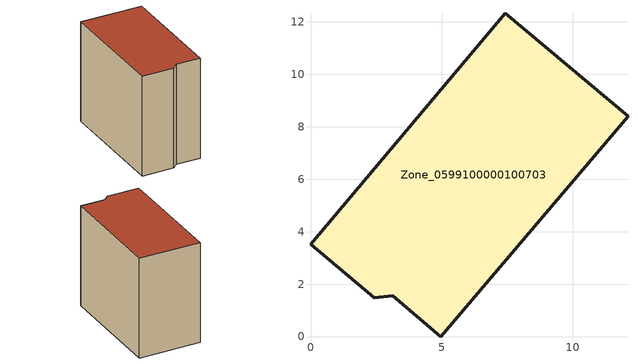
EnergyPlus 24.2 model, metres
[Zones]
Zone_0599100000100703
 floor ground (C_G): 3.13,1.55 2.42,1.49 0,3.53 7.42,12.32 12.1,8.4 4.97,0 z0
 wall outside (C_F): 7.42,12.32 0,3.53 2.42,1.49 3.13,1.55 4.97,0 12.1,8.4 7.42,12.32 z0:10.06
 roof outside (C_R): 4.97,0 12.1,8.4 7.42,12.32 0,3.53 2.42,1.49 3.13,1.55 z10.06
[BUILDING]
Pand.0599100000100703: North Axis=0; Terrain=City; Loads Convergence Tolerance Value=0.04; Temperature Convergence Tolerance Value=0.4; Solar Distribution=FullExterior; Maximum Number of Warmup Days=25; Minimum Number of Warmup Days=1
[Site:Location]
Rotterdam.The.Hague.AP_ZH_NLD Design_Conditions: Latitude=51.96; Longitude=4.45; Time Zone=1; Elevation=-4.5
[SITE:GROUNDTEMPERATURE:BUILDINGSURFACE]
18, 18, 18, 18, 18, 18, 18, 18, 18, 18, 18, 18
[MATERIAL] Thermal Absorptance=0.9; Solar Absorptance=0.7; Visible Absorptance=0.7
Name | Roughness | Thickness | Conductivity | Density | Specific Heat
G.TI.1946 | MediumSmooth | 0.15 | 1 | 540 | 1210
F.TI.1946 | Rough | 0.3 | 0.857143 | 1920 | 840
R.TI.1946 | MediumRough | 0.2 | 0.1 | 1500 | 1000
[CONSTRUCTION]
C_G: G.TI.1946
C_F: F.TI.1946
C_R: R.TI.1946
[ZONE]
Zone_0599100000100703: Type=1; Multiplier=1; Ceiling Height=Autocalculate; Volume=Autocalculate; Floor Area=autocalculate; Part of Total Floor Area=Yes
[ZONEINFILTRATION:DESIGNFLOWRATE]
Infil_Zone_0599100000100703: Zone or ZoneList or Space or SpaceList=Zone_0599100000100703; Schedule=AlwaysOn; Design Flow Rate Calculation Method=Flow/Area; Flow Rate per Floor Area=0.003; Constant Term Coefficient=1; Temperature Term Coefficient=0; Velocity Term Coefficient=0; Velocity Squared Term Coefficient=0
[HVACTEMPLATE:ZONE:IDEALLOADSAIRSYSTEM]
Zone_0599100000100703: Maximum Heating Supply Air Temperature=50; Minimum Cooling Supply Air Temperature=13; Maximum Heating Supply Air Humidity Ratio=0.0156; Minimum Cooling Supply Air Humidity Ratio=0.0077; Heating Limit=NoLimit; Cooling Limit=NoLimit; Dehumidification Control Type=ConstantSensibleHeatRatio; Cooling Sensible Heat Ratio=0.7; Dehumidification Setpoint=60; Humidification Control Type=None; Humidification Setpoint=30; Outdoor Air Method=None; Outdoor Air Flow Rate per Person=0.00944; Outdoor Air Flow Rate per Zone Floor Area=0; Outdoor Air Flow Rate per Zone=0; Demand Controlled Ventilation Type=None; Outdoor Air Economizer Type=NoEconomizer; Heat Recovery Type=None; Sensible Heat Recovery Effectiveness=0.7; Latent Heat Recovery Effectiveness=0.65
[ZONECONTROL:THERMOSTAT]
ThermostatControl_Zone_0599100000100703: Zone or ZoneList=Zone_0599100000100703; Control Type Schedule=DualSetpointControlType; Control 1=Thermostat_Zone_0599100000100703; Temperature Difference Between Cutout And Setpoint=0
[THERMOSTATSETPOINT:DUALSETPOINT]
Thermostat_Zone_0599100000100703: Heating Setpoint Temperature Schedule=HeatingSetpoint_Zone_0599100000100703; Cooling Setpoint Temperature Schedule=CoolingSetpoint_Zone_0599100000100703
[SCHEDULE:COMPACT]
HeatingSetpoint_Zone_0599100000100703: Through: 12/31, For: AllDays, Until: 24:00, 21
CoolingSetpoint_Zone_0599100000100703: Through: 12/31, For: AllDays, Until: 24:00, 24
DualSetpointControlType: Through: 12/31, For: AllDays, Until: 24:00, 4
AlwaysOn: Through: 12/31, For: AllDays, Until: 24:00, 1
